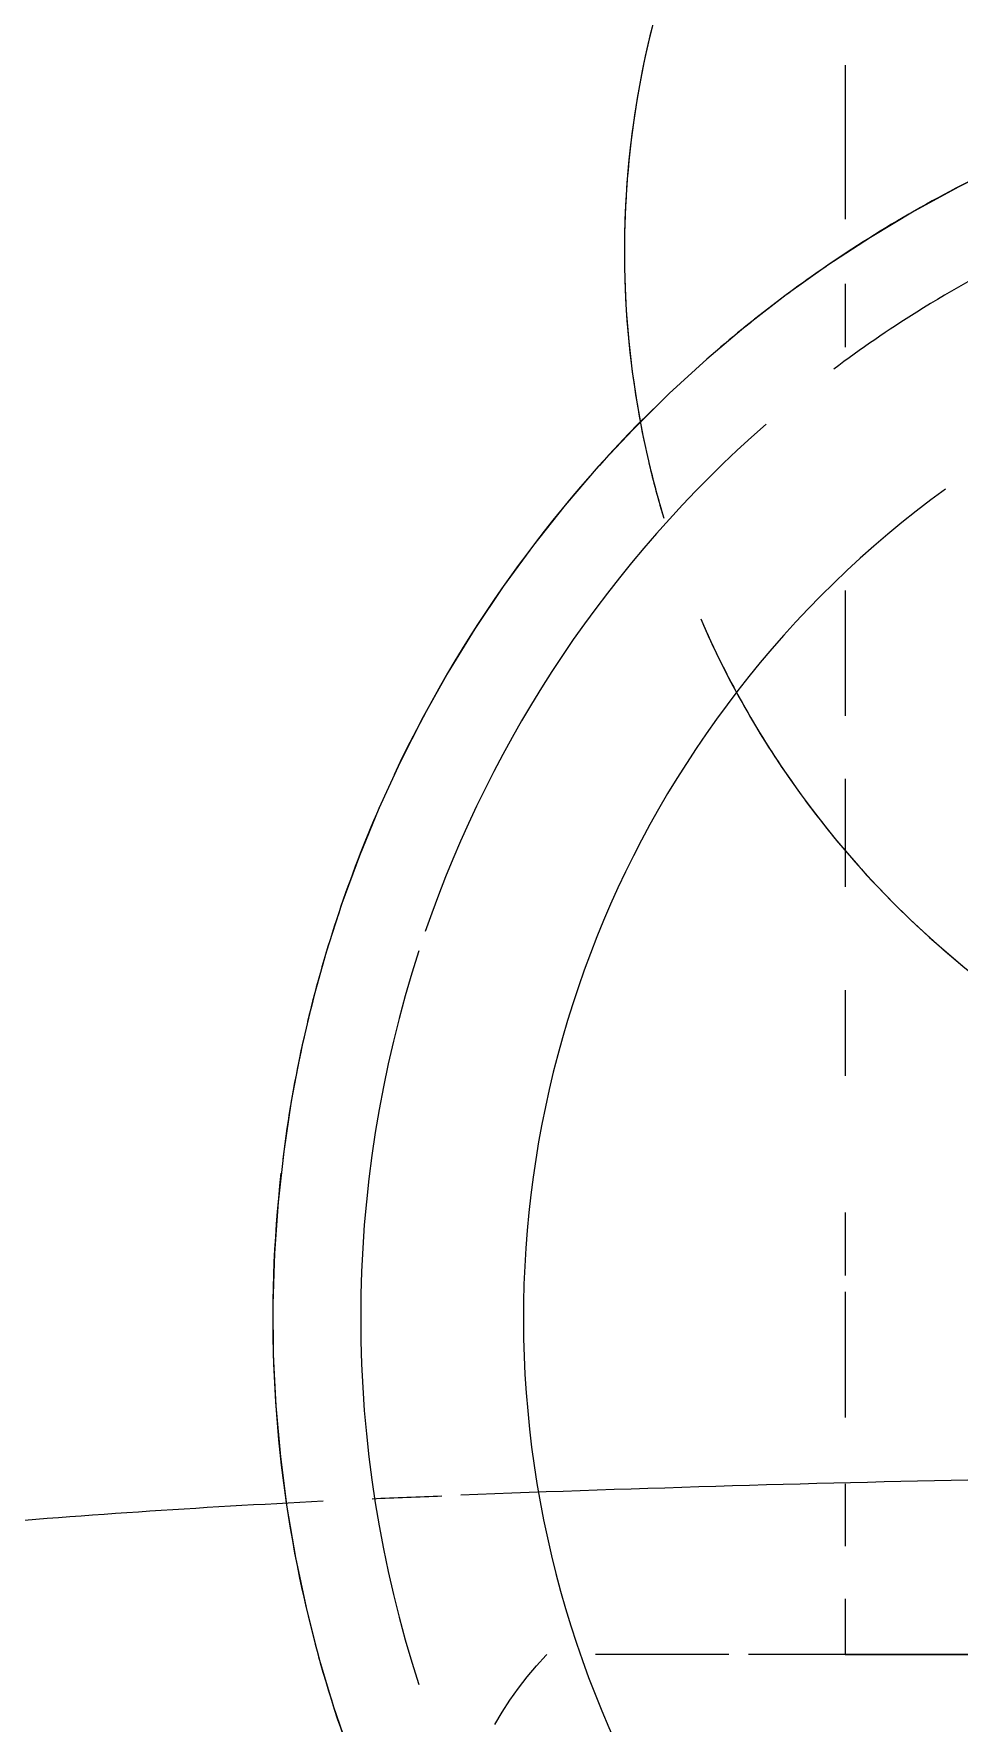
# Model space of a CAD drawing. Header units: millimetres. Extents: x -4000 to 187956, y -58990 to 162485.
# Drawn here: x 157899.71 to 157920.76, y 1816.28 to 1854.7 of the extents above; entities that cross this region are included whole.
import ezdxf

# ---------------------------------------------------------------- set-up
doc = ezdxf.new("R2010")
doc.units = ezdxf.units.MM
doc.layers.add('A-FLOR-PATT', color=8, linetype='Continuous', lineweight=13)
doc.layers.add('P-SANR-FIXT', color=6, linetype='Continuous', lineweight=9)

# ---------------------------------------------------------------- blocks, each defined once
blk = doc.blocks.new('C307 - C307-V817-0_000')
at = {"layer": 'P-SANR-FIXT', "color": 50}
for p, q in [((23.951, 82.25), (23.783, 81.968)), ((23.783, 81.968), (23.603, 81.693)), ((23.212, 81.166), (23.001, 80.915)), ((10.136, 80.66), (18.176, 80.66)), ((15.976, 80.66), (11.296, 80.66)), ((13.735, 80.66), (16.729, 80.66)), ((15.976, 80.66), (14.759, 80.66)), ((15.976, 79.394), (15.976, 80.66)), ((16.729, 80.66), (18.176, 80.66)), ((18.621, 80.66), (21.654, 80.66)), ((18.621, 80.66), (21.654, 80.66)), ((15.976, 76.779), (15.976, 78.191)), ((15.976, 72.412), (15.976, 75.266)), ((15.976, 70.609), (15.976, 72.038)), ((15.976, 65.552), (15.976, 67.495)), ((15.976, 60.74), (15.976, 63.203)), ((15.976, 56.458), (15.976, 59.308)), ((15.976, 49.488), (15.976, 50.928)), ((15.976, 44.516), (15.976, 48.012))]:
    blk.add_line(p, q, dxfattribs=at)
at = {"layer": 'P-SANR-FIXT', "color": 250, "flags": 128}
blk.add_lwpolyline([(12.352, 46.762), (13.392, 47.277), (14.41, 47.833), (15.404, 48.43), (16.375, 49.065), (17.319, 49.739), (18.235, 50.45), (19.122, 51.198), (19.979, 51.98), (20.803, 52.796), (21.595, 53.644), (22.351, 54.523), (23.072, 55.431), (23.757, 56.368), (24.403, 57.331), (25.01, 58.32), (25.577, 59.331), (26.103, 60.365), (26.587, 61.419), (27.029, 62.492), (27.428, 63.581), (27.782, 64.685), (28.093, 65.803), (28.358, 66.932), (28.578, 68.071), (28.752, 69.218), (28.881, 70.371), (28.963, 71.528), (28.998, 72.687), (28.988, 73.847), (28.931, 75.005), (28.827, 76.161), (28.678, 77.311), (28.482, 78.454), (28.242, 79.589), (27.956, 80.713), (27.625, 81.825), (27.25, 82.922)], dxfattribs=at)
at = {"layer": 'P-SANR-FIXT', "color": 50, "flags": 128}
for points in [[(23.603, 81.693), (23.413, 81.426), (23.212, 81.166)], [(23.001, 80.915), (22.779, 80.672), (22.768, 80.66)]]:
    blk.add_lwpolyline(points, dxfattribs=at)
at = {"layer": 'P-SANR-FIXT', "color": 253}
for centre, radius, start, end in [((0, 73), 23.297, 306, 74.6892), ((0, 73), 27, 342, 18), ((0, 73), 29, 353.4961, 11.7784), ((0, 73), 29, 347.2907, 352.8497), ((0, 48.75), 21, 23.4533, 60.0432), ((0, 73), 29, 336.4222, 346.5642), ((0, 73), 27, 311.1801, 341.0128), ((0, 73), 29, 314.1869, 334.7976), ((0, 48.75), 21, 12.2654, 16.7931), ((0, 73), 27, 289.5931, 302.1047), ((0, 73), 29, 293.4386, 303.073)]:
    blk.add_arc(centre, radius, start, end, dxfattribs=at)
at = {"layer": 'P-SANR-FIXT', "color": 250}
for centre, radius, start, end in [((0, 73), 29, 11.7784, 25.7174), ((0, 48.75), 21, 312.1699, 12.2654), ((0, 73), 27, 302.1047, 306.961), ((0, 73), 29, 303.073, 310.9119)]:
    blk.add_arc(centre, radius, start, end, dxfattribs=at)
at = {"layer": 'P-SANR-FIXT', "color": 50}
for start, end in [(36.4834, 54), (23.8664, 35.324), (13.2382, 16.7931)]:
    blk.add_arc((0, 48.75), 21, start, end, dxfattribs=at)
at = {"layer": 'P-SANR-FIXT', "color": 254}
for start, end in [(1.6166, 12.2654), (342, 360)]:
    blk.add_arc((0, 48.75), 21, start, end, dxfattribs=at)
at = {"layer": 'P-SANR-FIXT', "color": 250}
for points, knots in [([(64.5, 82.899), (61.942, 82.05), (56.425, 80.553), (46.829, 78.829), (37.11, 77.736), (30.683, 77.306), (27.852, 77.167)], [-1, -1, -1, -1, -0.75, -0.5, -0.25, -0.0599705, -0.0599705, -0.0599705, -0.0599705]), ([(147.158, 53.548), (141.715, 47.207), (129.301, 35.807), (110.04, 24.615), (92.235, 17.39), (80.045, 13.582), (70.877, 11.275), (65.448, 10.056), (61.248, 9.203), (56.941, 8.397), (52.536, 7.633), (48.753, 7.046), (45.649, 6.609), (43.276, 6.3), (40.864, 6.004), (37.602, 5.618), (33.432, 5.166), (28.273, 4.692), (23.025, 4.319), (19.445, 4.13), (17.669, 4.048)], [-1, -1, -1, -1, -0.8, -0.6, -0.5, -0.4, -0.35, -0.325, -0.3, -0.275, -0.25, -0.225, -0.2125, -0.2, -0.1875, -0.175, -0.15, -0.125, -0.1, -0.07606, -0.07606, -0.07606, -0.07606])]:
    blk.add_open_spline(points, degree=3, knots=knots, dxfattribs=at)
at = {"layer": 'P-SANR-FIXT', "color": 253}
for points in [[(12.426, 76.675), (16.477, 76.756), (20.576, 76.875), (24.723, 77.033)], [(26.736, 77.115), (26.211, 77.092), (25.684, 77.07), (25.154, 77.05)]]:
    blk.add_open_spline(points, degree=3, dxfattribs=at)
blk = doc.blocks.new('C307 - C307-V852-0_000')
at = {"layer": 'P-SANR-FIXT', "color": 50}
for p, q in [((23.951, 82.25), (23.783, 81.968)), ((23.783, 81.968), (23.603, 81.693)), ((23.603, 81.693), (23.413, 81.426)), ((23.212, 81.166), (23.001, 80.915)), ((23.413, 81.426), (23.212, 81.166)), ((23.001, 80.915), (22.779, 80.672)), ((15.976, 80.66), (11.296, 80.66)), ((13.383, 80.66), (18.176, 80.66)), ((13.735, 80.66), (16.729, 80.66)), ((15.976, 80.66), (14.759, 80.66)), ((15.976, 79.394), (15.976, 80.66)), ((16.729, 80.66), (18.176, 80.66)), ((18.621, 80.66), (21.654, 80.66)), ((18.621, 80.66), (21.654, 80.66)), ((22.779, 80.672), (22.768, 80.66)), ((15.976, 76.779), (15.976, 78.191)), ((15.976, 72.412), (15.976, 75.266)), ((15.976, 70.609), (15.976, 72.038)), ((15.976, 65.552), (15.976, 67.495)), ((15.976, 60.74), (15.976, 63.203)), ((15.976, 56.458), (15.976, 59.308)), ((15.976, 49.488), (15.976, 50.928)), ((15.976, 44.516), (15.976, 48.012))]:
    blk.add_line(p, q, dxfattribs=at)
at = {"layer": 'P-SANR-FIXT', "color": 250, "flags": 128}
blk.add_lwpolyline([(12.352, 46.762), (13.392, 47.277), (14.41, 47.833), (15.404, 48.43), (16.375, 49.065), (17.319, 49.739), (18.235, 50.45), (19.122, 51.198), (19.979, 51.98), (20.803, 52.796), (21.595, 53.644), (22.351, 54.523), (23.072, 55.431), (23.757, 56.368), (24.403, 57.331), (25.01, 58.32), (25.577, 59.331), (26.103, 60.365), (26.587, 61.419), (27.029, 62.492), (27.428, 63.581), (27.782, 64.685), (28.093, 65.803), (28.358, 66.932), (28.578, 68.071), (28.752, 69.218), (28.881, 70.371), (28.963, 71.528), (28.998, 72.687), (28.988, 73.847), (28.931, 75.005), (28.827, 76.161), (28.678, 77.311), (28.482, 78.454), (28.242, 79.589), (27.956, 80.713), (27.625, 81.825), (27.25, 82.922)], dxfattribs=at)
at = {"layer": 'P-SANR-FIXT', "color": 253}
for centre, radius, start, end in [((0, 73), 23.297, 306, 74.6892), ((0, 73), 27, 342, 18), ((0, 73), 29, 353.4961, 11.7784), ((0, 73), 29, 347.2907, 352.8497), ((0, 48.75), 21, 23.4533, 60.0432), ((0, 73), 29, 336.4222, 346.5642), ((0, 73), 27, 311.1801, 341.0128), ((0, 73), 29, 314.1869, 334.7976), ((0, 48.75), 21, 12.2654, 16.7931), ((0, 73), 27, 289.5931, 302.1047), ((0, 73), 29, 293.4386, 303.073)]:
    blk.add_arc(centre, radius, start, end, dxfattribs=at)
at = {"layer": 'P-SANR-FIXT', "color": 250}
for centre, radius, start, end in [((0, 73), 29, 11.7784, 25.7174), ((0, 48.75), 21, 312.1699, 12.2654), ((0, 73), 27, 302.1047, 306.961), ((0, 73), 29, 303.073, 310.9119)]:
    blk.add_arc(centre, radius, start, end, dxfattribs=at)
at = {"layer": 'P-SANR-FIXT', "color": 50}
for start, end in [(36.4834, 54), (23.8664, 35.324), (13.2382, 16.7931)]:
    blk.add_arc((0, 48.75), 21, start, end, dxfattribs=at)
at = {"layer": 'P-SANR-FIXT', "color": 254}
for start, end in [(1.6166, 12.2654), (342, 360)]:
    blk.add_arc((0, 48.75), 21, start, end, dxfattribs=at)
at = {"layer": 'P-SANR-FIXT', "color": 250}
for points, knots in [([(64.5, 82.899), (61.942, 82.05), (56.425, 80.553), (46.829, 78.829), (37.11, 77.736), (30.683, 77.306), (27.852, 77.167)], [-1, -1, -1, -1, -0.75, -0.5, -0.25, -0.0599705, -0.0599705, -0.0599705, -0.0599705]), ([(147.158, 53.548), (141.715, 47.207), (129.301, 35.807), (110.04, 24.615), (92.235, 17.39), (80.045, 13.582), (70.877, 11.275), (65.448, 10.056), (61.248, 9.203), (56.941, 8.397), (52.536, 7.633), (48.753, 7.046), (45.649, 6.609), (43.276, 6.3), (40.864, 6.004), (37.602, 5.618), (33.432, 5.166), (28.273, 4.692), (23.025, 4.319), (19.445, 4.13), (17.669, 4.048)], [-1, -1, -1, -1, -0.8, -0.6, -0.5, -0.4, -0.35, -0.325, -0.3, -0.275, -0.25, -0.225, -0.2125, -0.2, -0.1875, -0.175, -0.15, -0.125, -0.1, -0.07606, -0.07606, -0.07606, -0.07606])]:
    blk.add_open_spline(points, degree=3, knots=knots, dxfattribs=at)
at = {"layer": 'P-SANR-FIXT', "color": 253}
for points in [[(12.426, 76.675), (16.477, 76.756), (20.576, 76.875), (24.723, 77.033)], [(26.736, 77.115), (26.211, 77.092), (25.684, 77.07), (25.154, 77.05)]]:
    blk.add_open_spline(points, degree=3, dxfattribs=at)
blk = doc.blocks.new('CMF2_NHAXUONG_A_rvt-1-0_000')
at = {"layer": 'A-FLOR-PATT', "lineweight": 9}
h = blk.add_hatch(dxfattribs=at)
h.set_pattern_fill('FP_25', color=252, style=0, pattern_type=2)
h.set_pattern_definition([(89.998, (160159.3, 137898.8), (-600, 0.021), []), (179.998, (160159.3, 137898.8), (-0.021, -600), [])])
h.paths.add_polyline_path([(154749.885, 498.905), (160009.361, 498.905), (160009.253, 1898.495), (156700.319, 1898.502), (156700.429, 1498.542), (156600.36, 1498.542), (156600.355, 2298.535), (158059.007, 2298.535), (158058.95, 5748.613), (156099.885, 5748.433), (156099.885, 4399.903), (155999.885, 4399.903), (155999.885, 5748.487), (154749.885, 5748.543), (154749.885, 751.936)])
h.paths.add_polyline_path([(160209.304, 1748.67), (165509.359, 1749.398), (165509.051, 3698.263), (162659.146, 3698.263), (162659.146, 3548.445), (162459.146, 3548.445), (162459.145, 4948.703), (161059.263, 4948.825), (161059.26, 4898.283), (160209.362, 4898.913), (160209.254, 3698.445), (160859.147, 3698.445), (160859.147, 3498.445), (160209.147, 3498.445), (160209.289, 1919.983)])
h.paths.add_polyline_path([(158997.487, 2198.535), (159409.364, 2198.535), (159409.364, 3498.619), (158258.791, 3498.619), (158258.791, 2198.535), (158714.043, 2198.535)])
h.paths.add_polyline_path([(159280.912, 3698.445), (160009.147, 3698.445), (160009.147, 4898.728), (159959.048, 4898.641), (159959.853, 5848.631), (158258.554, 5848.622), (158258.554, 3698.445)])
h.paths.add_polyline_path([(83409.046, 5348.514), (85559.046, 5348.514), (85559.046, 6948.514), (83409.046, 6948.514), (83409.046, 5424.086)])
h.paths.add_polyline_path([(83209.258, 5348.602), (83209.258, 10108.828), (82009.258, 10108.828), (82009.258, 8808.828), (80984.258, 8808.828), (80984.046, 7248.514), (82234.046, 7248.514), (82234.046, 5348.602)])
h.paths.add_polyline_path([(80485.393, 6361.014), (80784.258, 6361.014), (80784.258, 8808.828), (79759.258, 8808.828), (79759.258, 10108.828), (78559.258, 10108.828), (78559.258, 6361.014), (79918.524, 6361.014)])
h.paths.add_polyline_path([(79959.258, 9008.828), (81809.258, 9008.828), (81809.258, 10208.828), (79959.258, 10208.828), (79959.258, 10096.236)])
h.paths.add_polyline_path([(5374.563, 15998.65), (5859.046, 15998.65), (5859.046, 18498.577), (509.048, 18498.577), (509.048, 17048.643), (4299.776, 17048.643), (4299.776, 15998.65), (5091.129, 15998.65)])
h.paths.add_polyline_path([(4409.041, 18698.577), (5959.046, 18698.577), (5959.046, 20998.578), (4409.041, 20998.578), (4409.041, 19440.536)])
h.paths.add_polyline_path([(509.048, 21198.577), (5859.046, 21198.578), (5859.046, 24898.283), (3969.26, 24898.283), (3969.26, 22848.578), (4609.26, 22848.578), (4609.26, 22743.94), (3769.26, 22743.94), (3769.26, 24698.746), (509.048, 24698.746), (509.048, 22798.578), (2129.26, 22798.578), (2129.26, 23198.57), (2229.26, 23198.57), (2229.26, 22398.578), (509.048, 22398.578), (509.048, 21776.61)])
h.paths.add_polyline_path([(4249.784, 73948.537), (5800.212, 73948.647), (5800.212, 76398.641), (4359.046, 76398.641), (4359.046, 76098.597), (509.26, 76098.685), (509.26, 73998.606), (4159.048, 73998.606), (4159.048, 74648.65), (4249.784, 74648.65), (4249.784, 74338.296)])
h.paths.add_polyline_path([(161750.212, 73948.538), (161750.212, 74640.013), (161850.206, 74640.013), (161850.309, 73998.606), (165509.368, 73998.694), (165509.368, 76098.685), (161659.474, 76098.597), (161659.474, 76398.641), (160200, 76398.641), (160200, 73948.649), (161548.409, 73948.552)])
h.paths.add_polyline_path([(161548.409, 76598.641), (161659.046, 76598.641), (161659.046, 78298.641), (160209.046, 78298.641), (160209.046, 76598.641)])
h.paths.add_polyline_path([(5091.129, 76598.641), (5809.477, 76598.641), (5809.477, 78298.641), (4359.477, 78298.641), (4359.477, 76598.641)])
h.paths.add_polyline_path([(160199.739, 78498.639), (161659.315, 78498.663), (161659.633, 78798.619), (165509.581, 78798.685), (165509.051, 80348.641), (161859.474, 80348.641), (161859.474, 80048.65), (161750, 80048.65), (161750, 80948.673), (160200.166, 80948.253), (160200.032, 80178.483)])
h.paths.add_polyline_path([(5709.477, 78498.641), (5709.477, 80948.283), (4249.997, 80948.283), (4249.997, 80299.284), (4149.786, 80299.284), (4149.786, 80348.641), (509.26, 80348.641), (508.939, 78798.685), (4159.156, 78798.597), (4159.477, 78498.641), (5091.129, 78498.641)])
h.paths.add_polyline_path([(86109.472, 132101.223), (86109.472, 133323.816), (84609.472, 133323.816), (84609.472, 132101.223)])
h.paths.add_polyline_path([(83259.472, 132200.855), (84409.472, 132200.855), (84409.472, 133523.816), (85259.472, 133523.816), (85259.26, 134848.409), (83259.472, 134848.409), (83259.472, 132740.168)])
h.paths.add_polyline_path([(87459.258, 132201.223), (87459.258, 134848.593), (85459.472, 134848.226), (85459.472, 133523.816), (86309.472, 133526.053), (86309.472, 132201.223), (86721.014, 132201.223)])
h.paths.add_polyline_path([(11209.154, 135098.741), (11209.049, 140698.728), (6109.258, 140698.728), (6109.258, 139698.738), (6059.047, 139698.738), (6059.045, 139098.68), (9550.261, 139098.701), (9550.258, 139498.686), (9650.258, 139498.686), (9650.263, 138698.694), (7959.614, 138698.694), (7959.613, 135098.747), (9859.048, 135098.754), (9859.048, 137148.744), (9259.048, 137148.744), (9259.048, 137348.744), (10059.048, 137348.744), (10059.048, 135098.753), (10759.871, 135098.746)])
h.paths.add_polyline_path([(156349.859, 135098.753), (156349.859, 136499.688), (156449.859, 136499.688), (156449.859, 135098.767), (158059.118, 135098.85), (158059.118, 138698.694), (156349.853, 138698.694), (156349.857, 139498.686), (156449.858, 139498.686), (156449.854, 139098.701), (159959.683, 139098.68), (159959.683, 140698.816), (154809.154, 140698.637), (154808.945, 135098.753)])
h.paths.add_polyline_path([(162549.789, 135998.603), (162549.79, 137398.747), (162659.049, 137398.747), (162659.049, 137248.798), (165509.378, 137248.816), (165509.632, 139448.496), (160159.474, 139448.496), (160159.474, 137398.747), (160750.212, 137398.747), (160750.212, 137298.747), (160149.79, 137298.747), (160149.79, 135998.826), (161548.409, 135998.696)])
h.paths.add_polyline_path([(3449.788, 135998.671), (5900.212, 135998.739), (5900.212, 137297.569), (5248.629, 137297.569), (5248.629, 137398.747), (5859.046, 137398.747), (5859.046, 139448.732), (509.359, 139448.732), (509.361, 137248.773), (3449.787, 137249.905), (3449.788, 136244.28)])
h.paths.add_polyline_path([(6059.046, 137398.747), (7159.62, 137398.747), (7159.62, 138698.694), (6059.046, 138698.694), (6059.046, 137412.318)])
h.paths.add_polyline_path([(158858.919, 137398.747), (159959.05, 137398.747), (159959.05, 138698.694), (158858.919, 138698.694), (158858.919, 137412.318)])
at = {"layer": 'P-SANR-FIXT', "color": 250, "lineweight": 9, "rotation": 180}
for name in ['C307 - C307-V817-0_000', 'C307 - C307-V852-0_000']:
    blk.add_blockref(name, (157934.145, 1898.501), dxfattribs=at)

msp = doc.modelspace()

# ---------------------------------------------------------------- block references
at = {"lineweight": 5}
msp.add_blockref('CMF2_NHAXUONG_A_rvt-1-0_000', (0, 0), dxfattribs=at)

doc.saveas('drawing.dxf')
